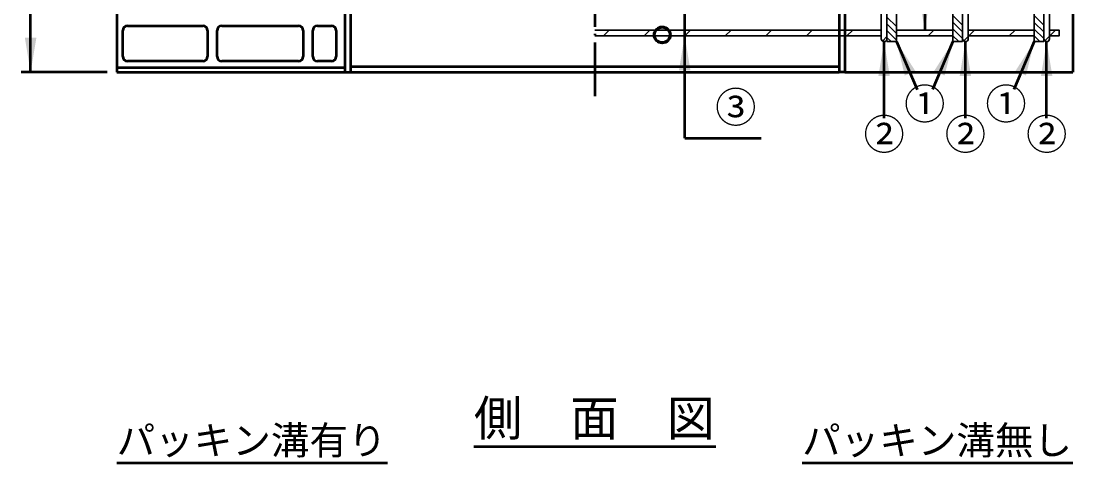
# Model space of a CAD drawing. Units: millimetres, scale not verified. Extents: x -2102 to 2102, y -1485 to 1485.
# Drawn here: x -248 to 852, y 124 to 586 of the extents above; entities that cross this region are included whole.
import ezdxf
from ezdxf.enums import TextEntityAlignment as Align

# ---------------------------------------------------------------- set-up
doc = ezdxf.new("R2010")
doc.units = ezdxf.units.MM
doc.header["$LTSCALE"] = 5
doc.linetypes.add('LONG_DASHED_DOTTED', pattern=[15.25, 12, -1.5, 0.25, -1.5])
doc.layers.add('0-0_V-nasSTD', color=7, linetype='Continuous', lineweight=35)
doc.layers.add('0-1_0', color=7, linetype='Continuous', lineweight=50)
doc.styles.add('ＭＳ ゴシック', font='')
doc.styles.get('ＭＳ ゴシック').set_extended_font_data('MS Gothic')

msp = doc.modelspace()

# ---------------------------------------------------------------- linework, layer by layer
at = {"layer": '0-0_V-nasSTD', "lineweight": 50}
for p, q in [((696.606, 1111.505), (696.606, 576.505)), ((90.106, 1072.505), (90.106, 532.505)), ((96.106, 1072.505), (96.106, 532.505)), ((607.106, 1072.505), (607.106, 532.505)), ((613.106, 1072.505), (613.106, 532.505)), ((851.606, 1072.505), (851.606, 532.505)), ((445.598, 463.505), (445.598, 1028.505)), ((-141.894, 549.005), (-141.894, 576.005)), ((-141.894, 549.005), (-141.894, 576.005)), ((-136.894, 581.005), (-58.394, 581.005)), ((-136.894, 581.005), (-58.394, 581.005)), ((-53.394, 576.005), (-53.394, 549.005)), ((-53.394, 576.005), (-53.394, 549.005)), ((-43.394, 549.005), (-43.394, 576.005)), ((-38.394, 581.005), (41.606, 581.005)), ((46.606, 576.005), (46.606, 549.005)), ((56.606, 549.005), (56.606, 576.005)), ((61.606, 581.005), (76.106, 581.005)), ((81.106, 576.005), (81.106, 549.005)), ((654.106, 484.555), (654.106, 564.505)), ((667.106, 564.505), (688.542, 514.398)), ((726.106, 564.505), (704.669, 514.398)), ((739.106, 484.555), (739.106, 564.505)), ((811.106, 564.505), (789.669, 514.398)), ((824.106, 484.555), (824.106, 564.505)), ((-58.394, 544.005), (-136.894, 544.005)), ((-58.394, 544.005), (-136.894, 544.005)), ((41.606, 544.005), (-38.394, 544.005)), ((76.106, 544.005), (61.606, 544.005)), ((-148.394, 537.505), (90.106, 537.505)), ((-148.394, 532.505), (90.106, 532.505)), ((90.106, 532.505), (96.106, 532.505)), ((96.106, 538.505), (607.106, 538.505)), ((96.106, 532.505), (607.106, 532.505)), ((613.106, 532.505), (607.106, 532.505)), ((613.106, 532.505), (607.106, 532.505)), ((613.106, 532.505), (851.606, 532.505))]:
    msp.add_line(p, q, dxfattribs=at)
at = {"layer": '0-0_V-nasSTD', "linetype": 'LONG_DASHED_DOTTED', "lineweight": 50}
msp.add_line((351.606, 1097.505), (351.606, 507.505), dxfattribs=at)
at = {"layer": '0-0_V-nasSTD'}
for p, q in [((651.106, 1037.505), (651.106, 567.505)), ((657.106, 1037.505), (657.106, 567.505)), ((667.106, 1040.505), (667.106, 564.505)), ((726.106, 1040.505), (726.106, 564.505)), ((736.106, 1037.505), (736.106, 567.505)), ((742.106, 1037.505), (742.106, 567.505)), ((811.106, 1040.505), (811.106, 564.505)), ((821.106, 1037.505), (821.106, 567.505)), ((827.106, 1037.505), (827.106, 567.505)), ((657.106, 590.18), (667.106, 580.18)), ((657.106, 583.109), (667.106, 573.109)), ((726.106, 591.891), (736.106, 581.891)), ((726.106, 584.82), (736.106, 574.82)), ((811.106, 591.744), (821.106, 581.744)), ((811.106, 584.673), (821.106, 574.673)), ((651.106, 576.505), (351.606, 576.505)), ((501.356, 576.505), (351.606, 576.505)), ((360.739, 570.505), (366.739, 576.505)), ((403.165, 570.505), (409.165, 576.505)), ((445.591, 570.505), (451.591, 576.505)), ((488.018, 570.505), (494.018, 576.505)), ((607.106, 576.505), (501.356, 576.505)), ((530.444, 570.505), (536.444, 576.505)), ((572.871, 570.505), (578.871, 576.505)), ((615.297, 570.505), (621.297, 576.505)), ((657.106, 576.038), (667.106, 566.038)), ((726.106, 576.505), (667.106, 576.505)), ((700.15, 570.505), (706.15, 576.505)), ((726.106, 577.749), (736.106, 567.749)), ((742.106, 576.505), (811.106, 576.505)), ((742.576, 570.505), (748.576, 576.505)), ((785.003, 570.505), (791.003, 576.505)), ((811.106, 577.602), (821.106, 567.602)), ((827.106, 576.505), (837.106, 576.505)), ((827.429, 570.505), (833.429, 576.505)), ((837.106, 576.505), (837.106, 570.505)), ((651.106, 570.505), (351.606, 570.505)), ((351.606, 570.505), (607.106, 570.505)), ((351.606, 570.505), (607.106, 570.505)), ((652.316, 565.097), (657.106, 569.887)), ((657.106, 568.967), (661.568, 564.505)), ((657.106, 567.505), (657.106, 564.505)), ((657.106, 567.505), (657.106, 564.505)), ((657.106, 564.505), (667.106, 564.505)), ((726.106, 570.505), (667.106, 570.505)), ((726.106, 570.678), (732.279, 564.505)), ((726.106, 564.505), (736.106, 564.505)), ((736.106, 564.505), (736.106, 567.505)), ((736.106, 564.505), (736.106, 567.505)), ((737.233, 565.161), (742.106, 570.034)), ((742.106, 570.505), (811.106, 570.505)), ((811.106, 570.531), (817.131, 564.505)), ((811.106, 564.505), (821.106, 564.505)), ((821.106, 564.505), (821.106, 567.505)), ((821.106, 564.505), (821.106, 567.505)), ((822.152, 565.228), (827.106, 570.181)), ((827.106, 570.505), (837.106, 570.505))]:
    msp.add_line(p, q, dxfattribs=at)
at = {"layer": '0-0_V-nasSTD', "lineweight": 50}
msp.add_lwpolyline([(90.106, 1072.505), (-148.394, 1072.505), (-148.394, 532.505)], dxfattribs=at)
at = {"layer": '0-0_V-nasSTD'}
for points in [[(667.106, 564.505), (667.106, 570.505), (667.106, 576.505), (667.106, 799.505), (667.106, 805.505), (667.106, 1028.505), (667.106, 1034.505), (667.106, 1040.505), (657.106, 1040.505), (657.106, 1037.505)], [(736.106, 1037.505), (736.106, 1040.505), (726.106, 1040.505), (726.106, 1034.505), (726.106, 1028.505), (726.106, 975.314), (726.106, 963.695), (726.106, 805.505), (726.106, 799.505), (726.106, 576.505), (726.106, 570.505), (726.106, 564.505)], [(742.106, 567.505), (742.106, 570.505), (811.106, 570.505), (811.106, 576.505), (742.106, 576.505), (742.106, 799.505), (811.106, 799.505), (811.106, 805.505), (742.106, 805.505), (742.106, 1028.505), (811.106, 1028.505), (811.106, 1034.505), (742.106, 1034.505), (742.106, 1037.505)], [(821.106, 1037.505), (821.106, 1040.505), (811.106, 1040.505), (811.106, 1034.505), (811.106, 1028.505), (811.106, 805.505), (811.106, 799.505), (811.106, 576.505), (811.106, 570.505), (811.106, 564.505)], [(827.106, 567.505), (827.106, 570.505), (837.106, 570.505), (837.106, 576.505), (827.106, 576.505), (827.106, 799.505), (837.106, 799.505), (837.106, 805.505), (827.106, 805.505), (827.106, 1028.505), (837.106, 1028.505), (837.106, 1034.505), (827.106, 1034.505), (827.106, 1037.505)], [(827.106, 1037.505), (827.106, 1034.505), (837.106, 1034.505), (837.106, 1028.505), (827.106, 1028.505), (827.106, 805.505), (837.106, 805.505), (837.106, 799.505), (827.106, 799.505), (827.106, 576.505), (837.106, 576.505), (837.106, 570.505), (827.106, 570.505), (827.106, 567.505)], [(607.106, 576.505), (613.106, 576.505), (641.106, 576.505), (651.106, 576.505), (651.106, 799.505), (641.106, 799.505), (641.106, 805.505), (651.106, 805.505), (651.106, 1028.505), (641.106, 1028.505), (613.106, 1028.505)], [(613.106, 1028.505), (641.106, 1028.505), (651.106, 1028.505), (651.106, 805.505), (641.106, 805.505), (641.106, 799.505), (651.106, 799.505), (651.106, 576.505), (641.106, 576.505), (613.106, 576.505)], [(607.106, 576.505), (501.356, 576.505), (351.606, 576.505)], [(651.106, 567.505), (651.106, 570.505), (641.106, 570.505), (613.106, 570.505), (607.106, 570.505)], [(613.106, 570.505), (641.106, 570.505), (651.106, 570.505), (651.106, 567.505)], [(667.106, 564.505), (667.106, 570.505), (726.106, 570.505), (726.106, 564.505)], [(742.106, 567.505), (742.106, 570.505), (811.106, 570.505), (811.106, 564.505)]]:
    msp.add_lwpolyline(points, dxfattribs=at)
for points in [[(667.106, 799.505), (667.106, 576.505), (726.106, 576.505), (726.106, 799.505)], [(742.106, 799.505), (742.106, 576.505), (811.106, 576.505), (811.106, 799.505)], [(667.106, 576.505), (667.106, 570.505), (726.106, 570.505), (726.106, 576.505)]]:
    msp.add_lwpolyline(points, close=True, dxfattribs=at)
at = {"layer": '0-0_V-nasSTD', "lineweight": 50}
for radius in [8.5, 8]:
    msp.add_circle((422.106, 571.505), radius, dxfattribs=at)
for centre, start, end in [((-136.894, 576.005), 90, 180), ((-136.894, 576.005), 90, 180), ((-58.394, 576.005), 0, 90), ((-58.394, 576.005), 0, 90), ((-38.394, 576.005), 90, 180), ((41.606, 576.005), 0, 90), ((61.606, 576.005), 90, 180), ((76.106, 576.005), 0, 90), ((-136.894, 549.005), 180, 270), ((-136.894, 549.005), 180, 270), ((-58.394, 549.005), 270, 0), ((-58.394, 549.005), 270, 0), ((-38.394, 549.005), 180, 270), ((41.606, 549.005), 270, 0), ((61.606, 549.005), 180, 270), ((76.106, 549.005), 270, 0)]:
    msp.add_arc(centre, 5, start, end, dxfattribs=at)
at = {"layer": '0-0_V-nasSTD'}
for centre, start, end in [((654.106, 567.505), 180, 0), ((654.106, 567.505), 180, 270), ((654.106, 567.505), 180, 270), ((654.106, 567.505), 270, 0), ((654.106, 567.505), 270, 0), ((739.106, 567.505), 180, 0), ((739.106, 567.505), 180, 270), ((739.106, 567.505), 180, 270), ((739.106, 567.505), 270, 0), ((739.106, 567.505), 270, 0), ((824.106, 567.505), 180, 0), ((824.106, 567.505), 180, 270), ((824.106, 567.505), 180, 270), ((824.106, 567.505), 270, 0), ((824.106, 567.505), 270, 0)]:
    msp.add_arc(centre, 3, start, end, dxfattribs=at)
for points in [[(690.606, 612.505), (696.606, 576.505), (702.606, 612.505)], [(-244.394, 568.505), (-238.394, 532.505), (-232.394, 568.505)], [(439.598, 534.505), (445.598, 570.505), (451.598, 534.505)], [(648.106, 528.505), (654.106, 564.505), (660.106, 528.505)], [(667.106, 564.505), (675.749, 529.046), (681.265, 531.406)], [(667.106, 564.505), (681.265, 531.406), (686.782, 533.766)], [(706.429, 533.766), (711.946, 531.406), (726.106, 564.505)], [(711.946, 531.406), (717.462, 529.046), (726.106, 564.505)], [(733.106, 528.505), (739.106, 564.505), (745.106, 528.505)], [(791.429, 533.766), (796.946, 531.406), (811.106, 564.505)], [(796.946, 531.406), (802.462, 529.046), (811.106, 564.505)], [(818.106, 528.505), (824.106, 564.505), (830.106, 528.505)]]:
    msp.add_solid(points, dxfattribs=at)
at = {"layer": '0-1_0'}
for p, q in [((-238.394, 532.505), (-238.394, 1072.505)), ((-158.394, 532.505), (-248.394, 532.505)), ((445.598, 463.505), (525.598, 463.505)), ((225.202, 141.244), (478.009, 141.244)), ((-148.394, 123.917), (134.813, 123.917)), ((568.398, 123.917), (851.606, 123.917))]:
    msp.add_line(p, q, dxfattribs=at)

# ---------------------------------------------------------------- texts
at = {"layer": '0-0_V-nasSTD', "style": 'ＭＳ ゴシック'}
for s, height, p in [('①', 31.67, (675.006, 473.949)), ('①', 31.67, (760.006, 473.949)), ('③', 31.67, (477.398, 470.505)), ('②', 31.67, (632.542, 442.205)), ('②', 31.67, (717.542, 442.205)), ('②', 31.67, (802.542, 442.205)), ('側\u3000面\u3000図', 36.95, (225.202, 141.244)), ('パッキン溝有り', 29.56, (-148.394, 123.917)), ('パッキン溝無し', 29.56, (568.398, 123.917))]:
    msp.add_text(s, height=height, dxfattribs=at).set_placement(p, align=Align.BOTTOM_LEFT)

doc.saveas('drawing.dxf')
